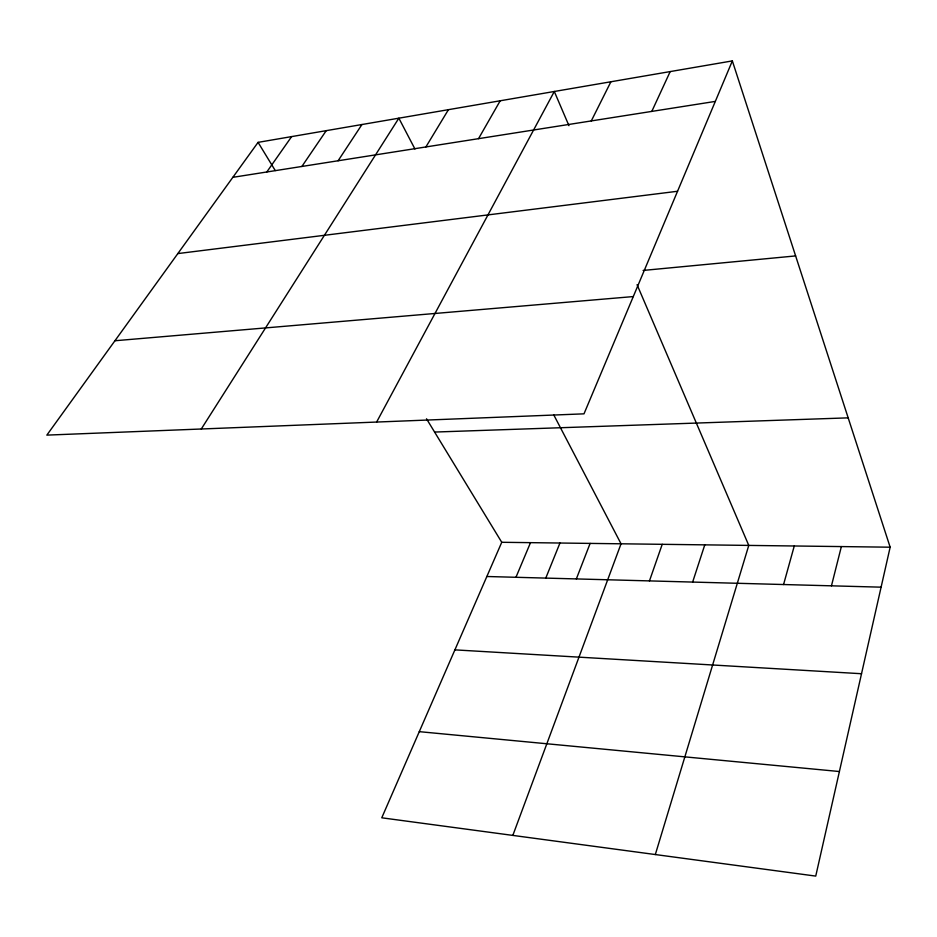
<?xml version="1.0" encoding="UTF-8"?>
<svg xmlns="http://www.w3.org/2000/svg" width="937" height="937" viewBox="0 0 937 937"><rect width="100%" height="100%" fill="white"/><g stroke="black" fill="none" stroke-linecap="round" stroke-linejoin="round"><path stroke-width="1.41" d="M732.347 60.905L583.997 413.838L46.85 435.119L258.073 142.365L732.347 60.905L890.15 547.196L815.74 876.095L381.769 817.802L501.752 542.289L426.511 418.792M831.459 585.836L841.367 546.576M783.566 584.536L794.271 545.978M655.326 854.544L748.768 545.404L637.066 284.696M692.642 582.076L704.776 544.854M649.458 580.905L662.225 544.315M512.832 835.406L621.044 543.8L553.802 414.974M576.349 578.925L590.123 543.401M545.779 578.094L559.951 543.027M515.959 577.286L530.506 542.652M651.801 111.409L670.189 71.587M591.294 120.92L610.901 81.765M376.627 422.06L554.306 91.486L568.946 125.675M478.526 138.664L500.194 100.786M425.89 146.945L448.436 109.676M201.279 429.005L398.857 118.191L414.95 149.018M338.105 160.766L361.963 124.516M301.878 166.458L326.24 130.653M266.811 171.975L291.63 136.603M232.856 177.327L715.329 101.407M177.819 253.587L677.556 191.265M643.098 270.442L795.63 255.918M114.935 340.752L633.295 296.572M434.592 432.062L848.184 417.855M501.752 542.289L890.15 547.196M486.853 576.501L881.108 587.171M454.902 649.868L861.525 673.726M419.284 731.656L839.4 771.526M258.073 142.365L275.267 170.569"/></g></svg>
